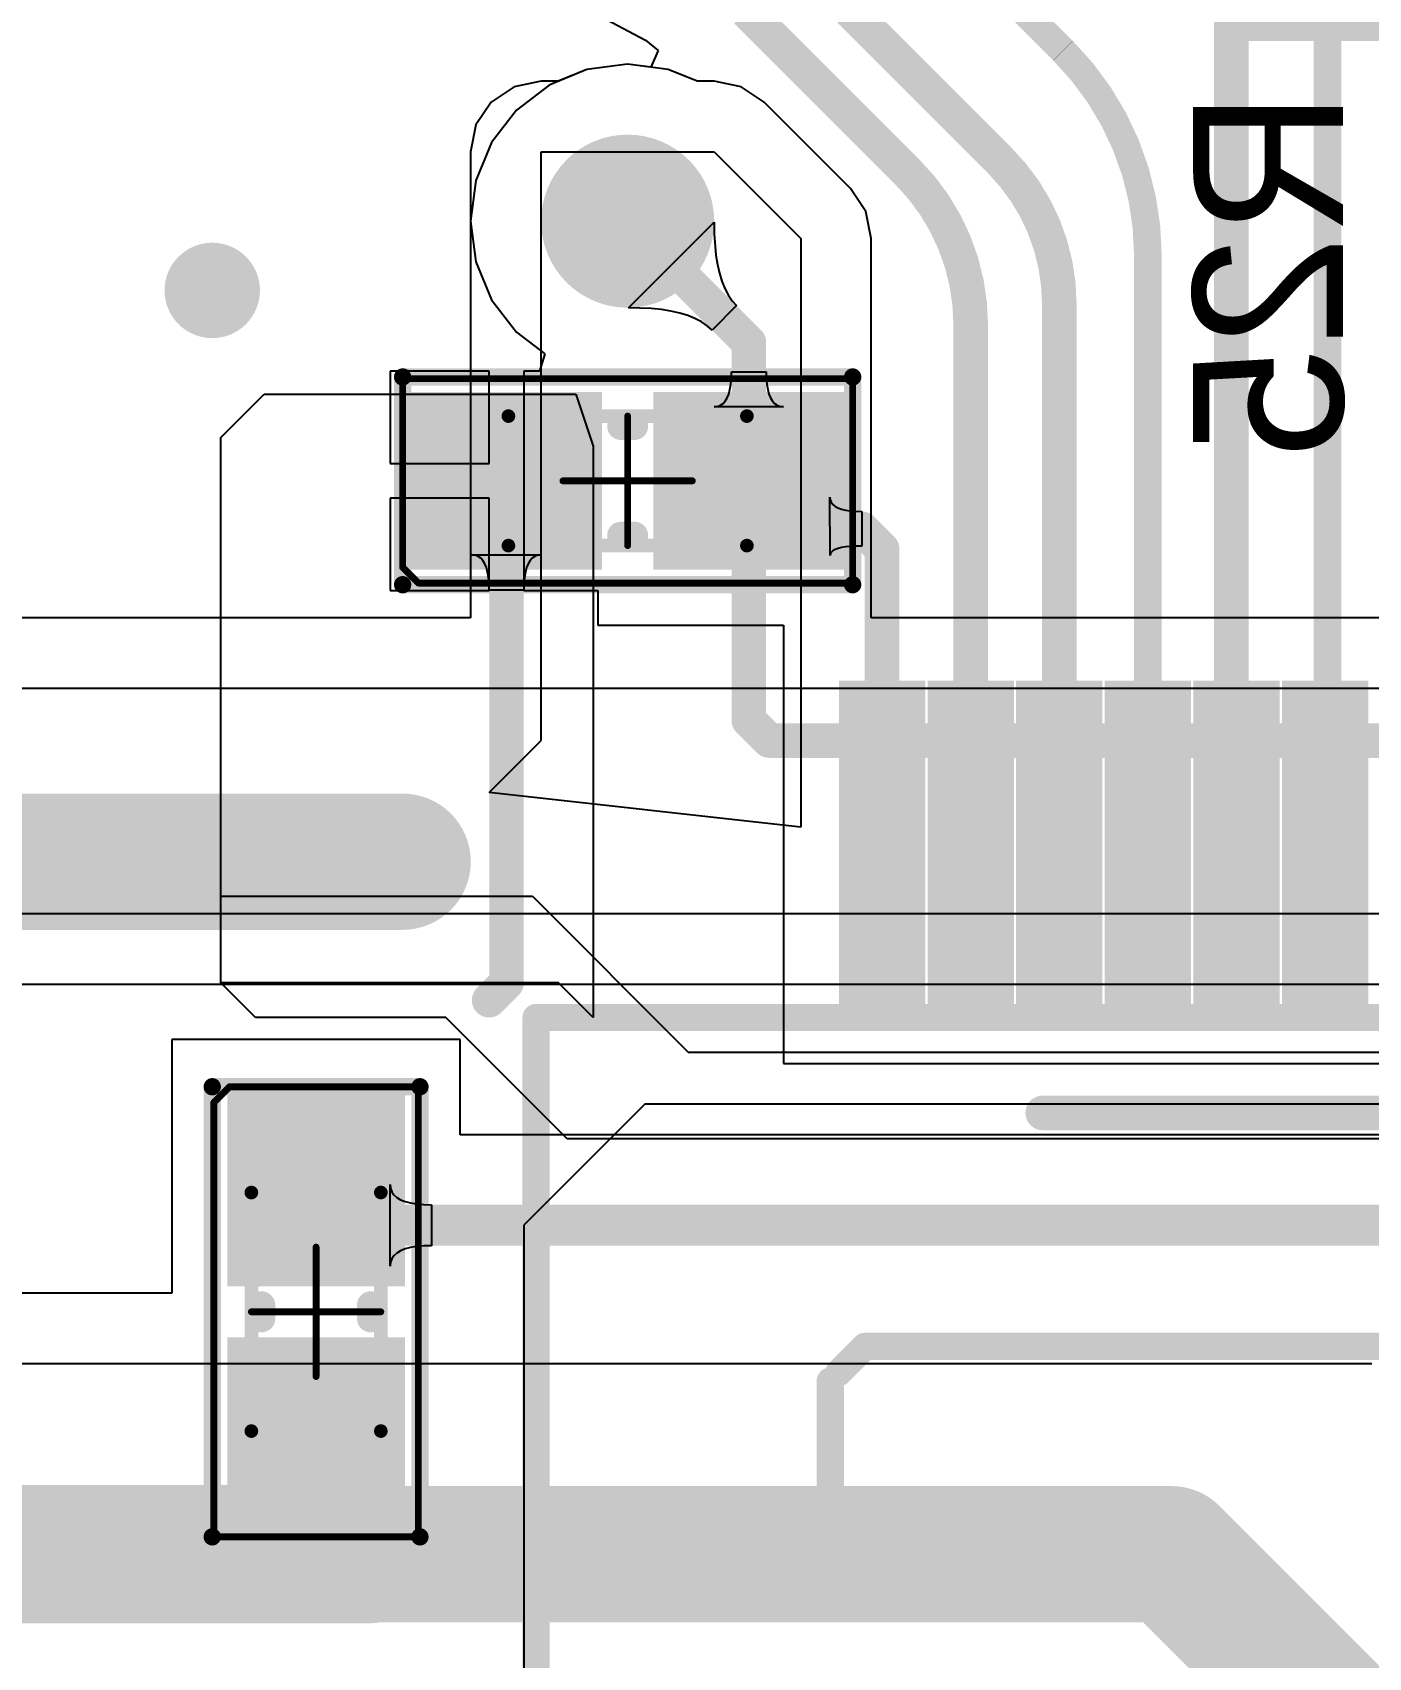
# Model space of a CAD drawing. Header units: millimetres. Extents: x -0.28 to 4.38, y -0.01 to 4.88.
# Drawn here: x 1.4381 to 1.824, y 1.3002 to 1.7695 of the extents above; entities that cross this region are included whole.
import ezdxf

# ---------------------------------------------------------------- set-up
doc = ezdxf.new("R2010")
doc.units = ezdxf.units.MM
doc.header["$MEASUREMENT"] = 0
for name, color, linetype in [('BottomLayer', 5, 'Continuous'), ('BottomOverlay', 54, 'Continuous'), ('BottomPaste', 16, 'Continuous'), ('BottomSolder', 6, 'Continuous'), ('Mechanical13', 56, 'Continuous'), ('Mechanical15', 56, 'Continuous'), ('MultiLayer', 9, 'Continuous'), ('TopLayer', 1, 'Continuous'), ('TopOverlay', 2, 'Continuous'), ('TopPaste', 8, 'Continuous'), ('TopSolder', 216, 'Continuous'), ('ViaHoleLayer', 16, 'Continuous')]:
    doc.layers.add(name, color=color, linetype=linetype)

# ---------------------------------------------------------------- blocks, each defined once
blk = doc.blocks.new('DRV8432_B_38')
at = {"layer": 'BottomLayer'}
for points in [[(-0.04331, -0.29862), (-0.04331, -0.31555), (0.04331, -0.29862), (0.04331, -0.31555)], [(-0.04331, -0.32421), (-0.04331, -0.34114), (0.04331, -0.32421), (0.04331, -0.34114)], [(-0.04331, -0.3498), (-0.04331, -0.36673), (0.04331, -0.3498), (0.04331, -0.36673)], [(-0.04331, -0.37539), (-0.04331, -0.39232), (0.04331, -0.37539), (0.04331, -0.39232)], [(-0.04331, -0.40098), (-0.04331, -0.41791), (0.04331, -0.40098), (0.04331, -0.41791)], [(-0.04331, -0.42657), (-0.04331, -0.4435), (0.04331, -0.42657), (0.04331, -0.4435)]]:
    blk.add_solid(points, dxfattribs=at)
at = {"layer": 'BottomOverlay', "const_width": 0.00787}
for points in [[(0.05, -0.53499), (0.05, 0.1)], [(0.145, -0.44), (0.145, -0.045)], [(0.145, -0.44), (0.145, -0.435)], [(0.1525, -0.4475), (0.145, -0.44)], [(0.165, -0.45), (0.155, -0.45)], [(0.195, -0.45), (0.165, -0.45)], [(0.205, -0.46), (0.195, -0.45)], [(0.205, -0.53), (0.205, -0.46)], [(0.465, -0.535), (0.05, -0.53499)]]:
    blk.add_lwpolyline(points, dxfattribs=at)
at = {"layer": 'BottomOverlay', "const_width": 0.00394}
for points in [[(0.14303, -0.435, 1), (0.14697, -0.435, 1)], [(0.14303, -0.44, 1), (0.14697, -0.44, 1)], [(0.14303, -0.44, 1), (0.14697, -0.44, 1)], [(0.14303, -0.44, 1), (0.14697, -0.44, 1)], [(0.15053, -0.4475, 1), (0.15447, -0.4475, 1)], [(0.15303, -0.45, 1), (0.15697, -0.45, 1)], [(0.16303, -0.45, 1), (0.16697, -0.45, 1)], [(0.16303, -0.45, 1), (0.16697, -0.45, 1)], [(0.19303, -0.45, 1), (0.19697, -0.45, 1)], [(0.19303, -0.45, 1), (0.19697, -0.45, 1)], [(0.20303, -0.46, 1), (0.20697, -0.46, 1)], [(0.20303, -0.46, 1), (0.20697, -0.46, 1)], [(0.20303, -0.53, 1), (0.20697, -0.53, 1)], [(0.04803, -0.53499, 1), (0.05197, -0.53499, 1)], [(0.04803, -0.53499, 1), (0.05197, -0.53499, 1)]]:
    blk.add_lwpolyline(points, format="xyb", close=True, dxfattribs=at)
at = {"layer": 'BottomPaste'}
for points in [[(-0.04331, -0.29862), (-0.04331, -0.31555), (0.04331, -0.29862), (0.04331, -0.31555)], [(-0.04331, -0.32421), (-0.04331, -0.34114), (0.04331, -0.32421), (0.04331, -0.34114)], [(-0.04331, -0.3498), (-0.04331, -0.36673), (0.04331, -0.3498), (0.04331, -0.36673)], [(-0.04331, -0.37539), (-0.04331, -0.39232), (0.04331, -0.37539), (0.04331, -0.39232)], [(-0.04331, -0.40098), (-0.04331, -0.41791), (0.04331, -0.40098), (0.04331, -0.41791)], [(-0.04331, -0.42657), (-0.04331, -0.4435), (0.04331, -0.42657), (0.04331, -0.4435)]]:
    blk.add_solid(points, dxfattribs=at)
at = {"layer": 'BottomSolder'}
for points in [[(-0.04731, -0.29462), (-0.04731, -0.31955), (0.04731, -0.29462), (0.04731, -0.31955)], [(-0.04731, -0.32021), (-0.04731, -0.34514), (0.04731, -0.32021), (0.04731, -0.34514)], [(-0.04731, -0.3458), (-0.04731, -0.37073), (0.04731, -0.3458), (0.04731, -0.37073)], [(-0.04731, -0.37139), (-0.04731, -0.39632), (0.04731, -0.37139), (0.04731, -0.39632)], [(-0.04731, -0.39698), (-0.04731, -0.42191), (0.04731, -0.39698), (0.04731, -0.42191)], [(-0.04731, -0.42257), (-0.04731, -0.4475), (0.04731, -0.42257), (0.04731, -0.4475)]]:
    blk.add_solid(points, dxfattribs=at)
blk = doc.blocks.new('SW1_SMD_41')
at = {"layer": 'TopLayer'}
for points in [[(-0.16142, -0.01575), (-0.11417, -0.01575), (-0.16142, 0.01575), (-0.11417, 0.01575)], [(0.16142, 0.01575), (0.11417, 0.01575), (0.16142, -0.01575), (0.11417, -0.01575)]]:
    blk.add_solid(points, dxfattribs=at)
at = {"layer": 'TopOverlay', "const_width": 0.01}
for points in [[(0.111, 0.073), (-0.111, 0.073)], [(-0.111, 0.073), (-0.111, 0.028)], [(0.111, 0.073), (0.111, 0.028)], [(-0.05, 0.025), (-0.05, -0.025)], [(0.05, 0.025), (-0.05, 0.025)], [(0.05, 0.025), (0.05, -0.025)], [(-0.111, -0.028), (-0.111, -0.073)], [(0.05, -0.025), (-0.05, -0.025)], [(0.111, -0.028), (0.111, -0.073)], [(0.111, -0.073), (-0.111, -0.073)]]:
    blk.add_lwpolyline(points, dxfattribs=at)
at = {"layer": 'TopOverlay', "const_width": 0.005}
for points in [[(-0.1135, 0.073, 1), (-0.1085, 0.073, 1)], [(-0.1135, 0.073, 1), (-0.1085, 0.073, 1)], [(0.1085, 0.073, 1), (0.1135, 0.073, 1)], [(0.1085, 0.073, 1), (0.1135, 0.073, 1)], [(-0.1135, 0.028, 1), (-0.1085, 0.028, 1)], [(0.1085, 0.028, 1), (0.1135, 0.028, 1)], [(-0.0525, 0.025, 1), (-0.0475, 0.025, 1)], [(-0.0525, 0.025, 1), (-0.0475, 0.025, 1)], [(0.0475, 0.025, 1), (0.0525, 0.025, 1)], [(0.0475, 0.025, 1), (0.0525, 0.025, 1)], [(-0.1135, -0.028, 1), (-0.1085, -0.028, 1)], [(-0.0525, -0.025, 1), (-0.0475, -0.025, 1)], [(-0.0525, -0.025, 1), (-0.0475, -0.025, 1)], [(0.0475, -0.025, 1), (0.0525, -0.025, 1)], [(0.0475, -0.025, 1), (0.0525, -0.025, 1)], [(0.1085, -0.028, 1), (0.1135, -0.028, 1)], [(-0.1135, -0.073, 1), (-0.1085, -0.073, 1)], [(-0.1135, -0.073, 1), (-0.1085, -0.073, 1)], [(0.1085, -0.073, 1), (0.1135, -0.073, 1)], [(0.1085, -0.073, 1), (0.1135, -0.073, 1)]]:
    blk.add_lwpolyline(points, format="xyb", close=True, dxfattribs=at)
at = {"layer": 'TopOverlay'}
blk.add_solid([(-0.05, -0.025), (0.05, -0.025), (-0.05, 0.025), (0.05, 0.025)], dxfattribs=at)
at = {"layer": 'TopPaste'}
for points in [[(-0.16142, -0.01575), (-0.11417, -0.01575), (-0.16142, 0.01575), (-0.11417, 0.01575)], [(0.16142, 0.01575), (0.11417, 0.01575), (0.16142, -0.01575), (0.11417, -0.01575)]]:
    blk.add_solid(points, dxfattribs=at)
at = {"layer": 'TopSolder'}
for points in [[(-0.16542, -0.01975), (-0.11017, -0.01975), (-0.16542, 0.01975), (-0.11017, 0.01975)], [(0.16542, 0.01975), (0.11017, 0.01975), (0.16542, -0.01975), (0.11017, -0.01975)]]:
    blk.add_solid(points, dxfattribs=at)
blk = doc.blocks.new('CN_SMD_0603_____B_58')
at = {"layer": 'BottomLayer'}
for points in [[(-0.05862, 0.02165), (-0.05862, -0.02165), (-0.01138, 0.02165), (-0.01138, -0.02165)], [(0.01138, 0.02165), (0.01138, -0.02165), (0.05862, 0.02165), (0.05862, -0.02165)]]:
    blk.add_solid(points, dxfattribs=at)
at = {"layer": 'BottomOverlay'}
for points, const_width in [([(-0.065, -0.03), (-0.065, 0.03)], 0.005), ([(-0.065, 0.03), (0.065, 0.03)], 0.005), ([(0.065, -0.03), (0.065, 0.03)], 0.005), ([(-0.00197, 0.01575), (0.00197, 0.01575)], 0.00787), ([(-0.00197, -0.01575), (0.00197, -0.01575)], 0.00787), ([(-0.065, -0.03), (0.065, -0.03)], 0.005)]:
    blk.add_lwpolyline(points, dxfattribs=dict(at, const_width=const_width))
for points, const_width in [([(-0.06625, 0.03, 1), (-0.06375, 0.03, 1)], 0.0025), ([(-0.06625, 0.03, 1), (-0.06375, 0.03, 1)], 0.0025), ([(0.06375, 0.03, 1), (0.06625, 0.03, 1)], 0.0025), ([(0.06375, 0.03, 1), (0.06625, 0.03, 1)], 0.0025), ([(-0.00394, 0.01575, 1), (0, 0.01575, 1)], 0.00394), ([(0, 0.01575, 1), (0.00394, 0.01575, 1)], 0.00394), ([(-0.00394, -0.01575, 1), (0, -0.01575, 1)], 0.00394), ([(0, -0.01575, 1), (0.00394, -0.01575, 1)], 0.00394), ([(-0.06625, -0.03, 1), (-0.06375, -0.03, 1)], 0.0025), ([(-0.06625, -0.03, 1), (-0.06375, -0.03, 1)], 0.0025), ([(0.06375, -0.03, 1), (0.06625, -0.03, 1)], 0.0025), ([(0.06375, -0.03, 1), (0.06625, -0.03, 1)], 0.0025)]:
    blk.add_lwpolyline(points, format="xyb", close=True, dxfattribs=dict(at, const_width=const_width))
at = {"layer": 'BottomPaste'}
for points in [[(-0.05862, 0.02165), (-0.05862, -0.02165), (-0.01138, 0.02165), (-0.01138, -0.02165)], [(0.01138, 0.02165), (0.01138, -0.02165), (0.05862, 0.02165), (0.05862, -0.02165)]]:
    blk.add_solid(points, dxfattribs=at)
at = {"layer": 'BottomSolder'}
for points in [[(-0.06262, 0.02565), (-0.06262, -0.02565), (-0.00738, 0.02565), (-0.00738, -0.02565)], [(0.00738, 0.02565), (0.00738, -0.02565), (0.06262, 0.02565), (0.06262, -0.02565)]]:
    blk.add_solid(points, dxfattribs=at)
at = {"layer": 'Mechanical13', "const_width": 0.00394}
for points in [[(-0.03445, 0.0187), (-0.03445, -0.0187)], [(-0.03445, 0.0187), (0.03445, 0.0187)], [(0.03445, -0.0187), (0.03445, 0.0187)], [(-0.03445, -0.0187), (0.03445, -0.0187)]]:
    blk.add_lwpolyline(points, dxfattribs=at)
at = {"layer": 'Mechanical13', "const_width": 0.00197}
for points in [[(-0.03543, 0.0187, 1), (-0.03346, 0.0187, 1)], [(-0.03543, 0.0187, 1), (-0.03346, 0.0187, 1)], [(0.03346, 0.0187, 1), (0.03543, 0.0187, 1)], [(0.03346, 0.0187, 1), (0.03543, 0.0187, 1)], [(-0.03543, -0.0187, 1), (-0.03346, -0.0187, 1)], [(-0.03543, -0.0187, 1), (-0.03346, -0.0187, 1)], [(0.03346, -0.0187, 1), (0.03543, -0.0187, 1)], [(0.03346, -0.0187, 1), (0.03543, -0.0187, 1)]]:
    blk.add_lwpolyline(points, format="xyb", close=True, dxfattribs=at)
at = {"layer": 'Mechanical15', "const_width": 0.00197}
for points in [[(-0.065, 0.02953), (0.065, 0.02953)], [(-0.065, -0.025), (-0.065, 0.02953)], [(0.065, -0.02953), (0.065, 0.02953)], [(0, -0.0187), (0, 0.0187)], [(-0.0187, 0), (0.0187, 0)], [(-0.065, -0.025), (-0.06047, -0.02953)], [(-0.06047, -0.02953), (0.065, -0.02953)]]:
    blk.add_lwpolyline(points, dxfattribs=at)
at = {"layer": 'Mechanical15', "const_width": 0.000984}
for points in [[(-0.06549, 0.02953, 1), (-0.06451, 0.02953, 1)], [(-0.06549, 0.02953, 1), (-0.06451, 0.02953, 1)], [(0.06451, 0.02953, 1), (0.06549, 0.02953, 1)], [(0.06451, 0.02953, 1), (0.06549, 0.02953, 1)], [(-0.00049, 0.0187, 1), (0.00049, 0.0187, 1)], [(-0.01919, 0, 1), (-0.01821, 0, 1)], [(0.01821, 0, 1), (0.01919, 0, 1)], [(-0.00049, -0.0187, 1), (0.00049, -0.0187, 1)], [(-0.06549, -0.025, 1), (-0.06451, -0.025, 1)], [(-0.06549, -0.025, 1), (-0.06451, -0.025, 1)], [(-0.06096, -0.02953, 1), (-0.05998, -0.02953, 1)], [(-0.06096, -0.02953, 1), (-0.05998, -0.02953, 1)], [(0.06451, -0.02953, 1), (0.06549, -0.02953, 1)], [(0.06451, -0.02953, 1), (0.06549, -0.02953, 1)]]:
    blk.add_lwpolyline(points, format="xyb", close=True, dxfattribs=at)
blk = doc.blocks.new('CN_SMD_0603_____B_66')
at = {"layer": 'BottomLayer'}
for points in [[(-0.05862, 0.02165), (-0.05862, -0.02165), (-0.01138, 0.02165), (-0.01138, -0.02165)], [(0.01138, 0.02165), (0.01138, -0.02165), (0.05862, 0.02165), (0.05862, -0.02165)]]:
    blk.add_solid(points, dxfattribs=at)
at = {"layer": 'BottomOverlay'}
for points, const_width in [([(0.065, 0.03), (-0.065, 0.03)], 0.005), ([(-0.065, -0.03), (-0.065, 0.03)], 0.005), ([(0.065, -0.03), (0.065, 0.03)], 0.005), ([(0.00197, 0.01575), (-0.00197, 0.01575)], 0.00787), ([(0.00197, -0.01575), (-0.00197, -0.01575)], 0.00787), ([(0.065, -0.03), (-0.065, -0.03)], 0.005)]:
    blk.add_lwpolyline(points, dxfattribs=dict(at, const_width=const_width))
for points, const_width in [([(-0.06625, 0.03, 1), (-0.06375, 0.03, 1)], 0.0025), ([(-0.06625, 0.03, 1), (-0.06375, 0.03, 1)], 0.0025), ([(0.06375, 0.03, 1), (0.06625, 0.03, 1)], 0.0025), ([(0.06375, 0.03, 1), (0.06625, 0.03, 1)], 0.0025), ([(-0.00394, 0.01575, 1), (0, 0.01575, 1)], 0.00394), ([(0, 0.01575, 1), (0.00394, 0.01575, 1)], 0.00394), ([(-0.00394, -0.01575, 1), (0, -0.01575, 1)], 0.00394), ([(0, -0.01575, 1), (0.00394, -0.01575, 1)], 0.00394), ([(-0.06625, -0.03, 1), (-0.06375, -0.03, 1)], 0.0025), ([(-0.06625, -0.03, 1), (-0.06375, -0.03, 1)], 0.0025), ([(0.06375, -0.03, 1), (0.06625, -0.03, 1)], 0.0025), ([(0.06375, -0.03, 1), (0.06625, -0.03, 1)], 0.0025)]:
    blk.add_lwpolyline(points, format="xyb", close=True, dxfattribs=dict(at, const_width=const_width))
at = {"layer": 'BottomPaste'}
for points in [[(-0.05862, 0.02165), (-0.05862, -0.02165), (-0.01138, 0.02165), (-0.01138, -0.02165)], [(0.01138, 0.02165), (0.01138, -0.02165), (0.05862, 0.02165), (0.05862, -0.02165)]]:
    blk.add_solid(points, dxfattribs=at)
at = {"layer": 'BottomSolder'}
for points in [[(-0.06262, 0.02565), (-0.06262, -0.02565), (-0.00738, 0.02565), (-0.00738, -0.02565)], [(0.00738, 0.02565), (0.00738, -0.02565), (0.06262, 0.02565), (0.06262, -0.02565)]]:
    blk.add_solid(points, dxfattribs=at)
at = {"layer": 'Mechanical13', "const_width": 0.00394}
for points in [[(0.03445, 0.0187), (-0.03445, 0.0187)], [(-0.03445, -0.0187), (-0.03445, 0.0187)], [(0.03445, -0.0187), (0.03445, 0.0187)], [(-0.03445, -0.0187), (0.03445, -0.0187)]]:
    blk.add_lwpolyline(points, dxfattribs=at)
at = {"layer": 'Mechanical13', "const_width": 0.00197}
for points in [[(-0.03543, 0.0187, 1), (-0.03346, 0.0187, 1)], [(-0.03543, 0.0187, 1), (-0.03346, 0.0187, 1)], [(0.03346, 0.0187, 1), (0.03543, 0.0187, 1)], [(0.03346, 0.0187, 1), (0.03543, 0.0187, 1)], [(-0.03543, -0.0187, 1), (-0.03346, -0.0187, 1)], [(-0.03543, -0.0187, 1), (-0.03346, -0.0187, 1)], [(0.03346, -0.0187, 1), (0.03543, -0.0187, 1)], [(0.03346, -0.0187, 1), (0.03543, -0.0187, 1)]]:
    blk.add_lwpolyline(points, format="xyb", close=True, dxfattribs=at)
at = {"layer": 'Mechanical15', "const_width": 0.00197}
for points in [[(-0.065, -0.025), (-0.065, 0.02953)], [(0.065, 0.02953), (-0.065, 0.02953)], [(0.065, -0.02953), (0.065, 0.02953)], [(0, -0.0187), (0, 0.0187)], [(0.0187, 0), (-0.0187, 0)], [(-0.06047, -0.02953), (-0.065, -0.025)], [(0.065, -0.02953), (-0.06047, -0.02953)]]:
    blk.add_lwpolyline(points, dxfattribs=at)
at = {"layer": 'Mechanical15', "const_width": 0.000984}
for points in [[(-0.06549, 0.02953, 1), (-0.06451, 0.02953, 1)], [(-0.06549, 0.02953, 1), (-0.06451, 0.02953, 1)], [(0.06451, 0.02953, 1), (0.06549, 0.02953, 1)], [(0.06451, 0.02953, 1), (0.06549, 0.02953, 1)], [(-0.00049, 0.0187, 1), (0.00049, 0.0187, 1)], [(-0.01919, 0, 1), (-0.01821, 0, 1)], [(0.01821, 0, 1), (0.01919, 0, 1)], [(-0.00049, -0.0187, 1), (0.00049, -0.0187, 1)], [(-0.06549, -0.025, 1), (-0.06451, -0.025, 1)], [(-0.06549, -0.025, 1), (-0.06451, -0.025, 1)], [(-0.06096, -0.02953, 1), (-0.05998, -0.02953, 1)], [(-0.06096, -0.02953, 1), (-0.05998, -0.02953, 1)], [(0.06451, -0.02953, 1), (0.06549, -0.02953, 1)], [(0.06451, -0.02953, 1), (0.06549, -0.02953, 1)]]:
    blk.add_lwpolyline(points, format="xyb", close=True, dxfattribs=at)

msp = doc.modelspace()

# ---------------------------------------------------------------- linework, layer by layer
at = {"layer": 'BottomLayer'}
for p, q in [((1.60223, 1.77416), (1.61517, 1.76724)), ((1.61517, 1.76724), (1.61879, 1.76427)), ((1.61, 1.76039), (1.59825, 1.75884)), ((1.61672, 1.7595), (1.61, 1.76039)), ((1.61879, 1.76427), (1.61672, 1.7595)), ((1.59825, 1.75884), (1.58731, 1.75431)), ((1.58731, 1.75431), (1.57791, 1.74709)), ((1.57791, 1.74709), (1.57069, 1.73769)), ((1.57069, 1.73769), (1.56616, 1.72675)), ((1.56616, 1.72675), (1.56461, 1.715)), ((1.56461, 1.715), (1.56616, 1.70325)), ((1.61025, 1.69), (1.635, 1.71475)), ((1.635, 1.71475), (1.63503, 1.71136)), ((1.63503, 1.71136), (1.63551, 1.70523)), ((1.63551, 1.70523), (1.63595, 1.70249)), ((1.56616, 1.70325), (1.57069, 1.69231)), ((1.63595, 1.70249), (1.63653, 1.69996)), ((1.63653, 1.69996), (1.63724, 1.69766)), ((1.63724, 1.69766), (1.63809, 1.69557)), ((1.63809, 1.69557), (1.63908, 1.6937)), ((1.57069, 1.69231), (1.57791, 1.68291)), ((1.61682, 1.6898), (1.61025, 1.69)), ((1.61977, 1.68949), (1.61682, 1.6898)), ((1.64146, 1.69061), (1.63439, 1.68354)), ((1.63908, 1.6937), (1.6402, 1.69204)), ((1.6402, 1.69204), (1.64146, 1.69061)), ((1.62251, 1.68905), (1.61977, 1.68949)), ((1.62504, 1.68847), (1.62251, 1.68905)), ((1.62734, 1.68776), (1.62504, 1.68847)), ((1.62943, 1.68691), (1.62734, 1.68776)), ((1.6313, 1.68592), (1.62943, 1.68691)), ((1.63296, 1.6848), (1.6313, 1.68592)), ((1.57791, 1.68291), (1.58605, 1.67665)), ((1.63439, 1.68354), (1.63296, 1.6848)), ((1.58605, 1.67665), (1.58453, 1.67165)), ((1.57, 1.67165), (1.54138, 1.67165)), ((1.54138, 1.67165), (1.54138, 1.645)), ((1.57, 1.645), (1.57, 1.67165)), ((1.58453, 1.67165), (1.58, 1.67165)), ((1.58, 1.67165), (1.58, 1.64)), ((1.63995, 1.66961), (1.64, 1.67153)), ((1.64, 1.67153), (1.65, 1.67153)), ((1.65, 1.67153), (1.65005, 1.66961)), ((1.6392, 1.66506), (1.63955, 1.66637)), ((1.63955, 1.66637), (1.6398, 1.66789)), ((1.6398, 1.66789), (1.63995, 1.66961)), ((1.65005, 1.66961), (1.6502, 1.66789)), ((1.6502, 1.66789), (1.65045, 1.66637)), ((1.65045, 1.66637), (1.6508, 1.66506)), ((1.4925, 1.6525), (1.505, 1.665)), ((1.505, 1.665), (1.595, 1.665)), ((1.595, 1.665), (1.6, 1.65)), ((1.635, 1.66141), (1.63595, 1.66151)), ((1.63595, 1.66151), (1.6368, 1.66182)), ((1.6368, 1.66182), (1.63755, 1.66232)), ((1.63755, 1.66232), (1.6382, 1.66303)), ((1.6382, 1.66303), (1.63875, 1.66394)), ((1.63875, 1.66394), (1.6392, 1.66506)), ((1.6508, 1.66506), (1.65125, 1.66394)), ((1.65125, 1.66394), (1.6518, 1.66303)), ((1.6518, 1.66303), (1.65245, 1.66232)), ((1.65245, 1.66232), (1.6532, 1.66182)), ((1.6532, 1.66182), (1.65405, 1.66151)), ((1.65405, 1.66151), (1.655, 1.66141)), ((1.655, 1.66141), (1.635, 1.66141)), ((1.4925, 1.495), (1.4925, 1.6525)), ((1.6, 1.65), (1.6, 1.485)), ((1.54138, 1.645), (1.57, 1.645)), ((1.58, 1.64), (1.58, 1.60835)), ((1.57, 1.635), (1.54138, 1.635)), ((1.54138, 1.635), (1.54138, 1.60835)), ((1.57, 1.60835), (1.57, 1.635)), ((1.6685, 1.61847), (1.66838, 1.6353)), ((1.66838, 1.6353), (1.66848, 1.63452)), ((1.66848, 1.63452), (1.66876, 1.63381)), ((1.66876, 1.63381), (1.66923, 1.63319)), ((1.66923, 1.63319), (1.66988, 1.63265)), ((1.66988, 1.63265), (1.67071, 1.63219)), ((1.67071, 1.63219), (1.67173, 1.63182)), ((1.67173, 1.63182), (1.67293, 1.63153)), ((1.67293, 1.63153), (1.67432, 1.63132)), ((1.67432, 1.63132), (1.67589, 1.6312)), ((1.67589, 1.6312), (1.67765, 1.63116)), ((1.67765, 1.63116), (1.67765, 1.62116)), ((1.66887, 1.61944), (1.66859, 1.61898)), ((1.66932, 1.61984), (1.66887, 1.61944)), ((1.66997, 1.62019), (1.66932, 1.61984)), ((1.67079, 1.62048), (1.66997, 1.62019)), ((1.67179, 1.62073), (1.67079, 1.62048)), ((1.67298, 1.62092), (1.67179, 1.62073)), ((1.67591, 1.62113), (1.67298, 1.62092)), ((1.67765, 1.62116), (1.67591, 1.62113)), ((1.56595, 1.61849), (1.565, 1.61859)), ((1.565, 1.61859), (1.585, 1.61859)), ((1.5668, 1.61818), (1.56595, 1.61849)), ((1.56755, 1.61768), (1.5668, 1.61818)), ((1.5682, 1.61697), (1.56755, 1.61768)), ((1.56875, 1.61606), (1.5682, 1.61697)), ((1.5692, 1.61494), (1.56875, 1.61606)), ((1.56955, 1.61363), (1.5692, 1.61494)), ((1.5808, 1.61494), (1.58045, 1.61363)), ((1.58125, 1.61606), (1.5808, 1.61494)), ((1.5818, 1.61697), (1.58125, 1.61606)), ((1.58245, 1.61768), (1.5818, 1.61697)), ((1.5832, 1.61818), (1.58245, 1.61768)), ((1.58405, 1.61849), (1.5832, 1.61818)), ((1.585, 1.61859), (1.58405, 1.61849)), ((1.66859, 1.61898), (1.6685, 1.61847)), ((1.5698, 1.61211), (1.56955, 1.61363)), ((1.56995, 1.61039), (1.5698, 1.61211)), ((1.57, 1.60847), (1.56995, 1.61039)), ((1.58005, 1.61039), (1.58, 1.60847)), ((1.5802, 1.61211), (1.58005, 1.61039)), ((1.58045, 1.61363), (1.5802, 1.61211)), ((1.54138, 1.60835), (1.57, 1.60835)), ((1.58, 1.60847), (1.57, 1.60847)), ((1.58, 1.60835), (1.60138, 1.60835)), ((1.60138, 1.60835), (1.60138, 1.59835)), ((1.60138, 1.59835), (1.65006, 1.59835)), ((1.65006, 1.59835), (1.65504, 1.59831)), ((1.65504, 1.59831), (1.65504, 1.47169)), ((1.4925, 1.495), (1.4925, 1.52)), ((1.4925, 1.52), (1.5825, 1.52)), ((1.5825, 1.52), (1.6275, 1.475)), ((1.59, 1.495), (1.4925, 1.495)), ((1.5025, 1.485), (1.4925, 1.495)), ((1.6, 1.485), (1.59, 1.495)), ((1.5575, 1.485), (1.5025, 1.485)), ((1.5925, 1.45), (1.5575, 1.485)), ((1.56165, 1.47862), (1.47835, 1.47862)), ((1.47835, 1.47862), (1.47835, 1.40539)), ((1.56165, 1.45113), (1.56165, 1.47862)), ((1.6275, 1.475), (2.1925, 1.475)), ((1.65504, 1.47169), (1.83968, 1.47169)), ((1.83, 1.45113), (1.56165, 1.45113)), ((2.2175, 1.45), (1.5925, 1.45)), ((1.54141, 1.41319), (1.54141, 1.43681)), ((1.54141, 1.43681), (1.54153, 1.43569)), ((1.54153, 1.43569), (1.54189, 1.43468)), ((1.54189, 1.43468), (1.54249, 1.4338)), ((1.54249, 1.4338), (1.54332, 1.43303)), ((1.54332, 1.43303), (1.5444, 1.43238)), ((1.5444, 1.43238), (1.54571, 1.43185)), ((1.54571, 1.43185), (1.54726, 1.43144)), ((1.54726, 1.43144), (1.54905, 1.43114)), ((1.54905, 1.43114), (1.55108, 1.43096)), ((1.55108, 1.43096), (1.55334, 1.43091)), ((1.55334, 1.43091), (1.55334, 1.41909)), ((1.5444, 1.41762), (1.54332, 1.41697)), ((1.54571, 1.41815), (1.5444, 1.41762)), ((1.54726, 1.41856), (1.54571, 1.41815)), ((1.54905, 1.41886), (1.54726, 1.41856)), ((1.55108, 1.41904), (1.54905, 1.41886)), ((1.55334, 1.41909), (1.55108, 1.41904)), ((1.54153, 1.41431), (1.54141, 1.41319)), ((1.54189, 1.41532), (1.54153, 1.41431)), ((1.54249, 1.4162), (1.54189, 1.41532)), ((1.54332, 1.41697), (1.54249, 1.4162)), ((1.47835, 1.40539), (1.28, 1.40539)), ((1.825, 1.385), (1.28, 1.385))]:
    msp.add_line(p, q, dxfattribs=at)
for points, const_width in [([(1.59, 1.91), (1.73572, 1.76428)], 0.008), ([(1.81218, 1.53572), (1.81218, 1.85711)], 0.008), ([(1.7844, 1.53647), (1.7844, 1.8456)], 0.01), ([(1.6475, 1.8025), (1.7175, 1.7325)], 0.01), ([(1.64429, 1.77571), (1.69078, 1.72922)], 0.01), ([(1.61, 1.715), (1.645, 1.68)], 0.01), ([(1.76028, 1.535), (1.76028, 1.705)], 0.008), ([(1.73469, 1.535), (1.73469, 1.69101)], 0.01), ([(1.7091, 1.535), (1.7091, 1.685)], 0.01), ([(1.645, 1.64), (1.645, 1.68)], 0.01), ([(1.575, 1.495), (1.575, 1.64)], 0.01), ([(1.645, 1.64), (1.65884, 1.62616)], 0.01), ([(1.65884, 1.62616), (1.67765, 1.62616)], 0.01), ([(1.67765, 1.62616), (1.6835, 1.6203)], 0.01), ([(1.6835, 1.535), (1.6835, 1.6203)], 0.01), ([(1.3325, 1.53), (1.545, 1.53)], 0.03937), ([(1.7844, 1.53647), (1.78587, 1.535)], 0.01), ([(1.785, 1.53587), (1.78587, 1.535)], 0.01), ([(1.81146, 1.535), (1.81218, 1.53572)], 0.008), ([(1.57, 1.49), (1.575, 1.495)], 0.01), ([(1.72991, 1.45745), (1.86255, 1.45745)], 0.01), ([(1.51721, 1.425), (1.83, 1.425)], 0.01181), ([(1.36, 1.33), (1.76705, 1.33)], 0.03937), ([(1.76705, 1.33), (1.83705, 1.26)], 0.03937)]:
    msp.add_lwpolyline(points, dxfattribs=dict(at, const_width=const_width))
for points, const_width in [([(1.73372, 1.76428, 1), (1.73772, 1.76428, 1)], 0.004), ([(1.73372, 1.76428, 1), (1.73772, 1.76428, 1)], 0.004), ([(1.73376, 1.76424, 1), (1.73776, 1.76424, 1)], 0.004), ([(1.73376, 1.76424, 1), (1.73776, 1.76424, 1)], 0.004), ([(1.5975, 1.715, 1), (1.6225, 1.715, 1)], 0.025), ([(1.715, 1.7325, 1), (1.72, 1.7325, 1)], 0.005), ([(1.715, 1.7325, 1), (1.72, 1.7325, 1)], 0.005), ([(1.68828, 1.72922, 1), (1.69328, 1.72922, 1)], 0.005), ([(1.68828, 1.72922, 1), (1.69328, 1.72922, 1)], 0.005), ([(1.6075, 1.715, 1), (1.6125, 1.715, 1)], 0.005), ([(1.48311, 1.695, 1), (1.49689, 1.695, 1)], 0.01378), ([(1.75828, 1.705, 1), (1.76228, 1.705, 1)], 0.004), ([(1.75828, 1.705, 1), (1.76228, 1.705, 1)], 0.004), ([(1.73219, 1.69101, 1), (1.73719, 1.69101, 1)], 0.005), ([(1.73219, 1.69101, 1), (1.73719, 1.69101, 1)], 0.005), ([(1.7066, 1.685, 1), (1.71159, 1.685, 1)], 0.005), ([(1.7066, 1.685, 1), (1.71159, 1.685, 1)], 0.005), ([(1.6425, 1.68, 1), (1.6475, 1.68, 1)], 0.005), ([(1.6425, 1.68, 1), (1.6475, 1.68, 1)], 0.005), ([(1.5725, 1.64, 1), (1.5775, 1.64, 1)], 0.005), ([(1.6425, 1.64, 1), (1.6475, 1.64, 1)], 0.005), ([(1.6425, 1.64, 1), (1.6475, 1.64, 1)], 0.005), ([(1.65634, 1.62616, 1), (1.66134, 1.62616, 1)], 0.005), ([(1.65634, 1.62616, 1), (1.66134, 1.62616, 1)], 0.005), ([(1.67515, 1.62616, 1), (1.68015, 1.62616, 1)], 0.005), ([(1.67515, 1.62616, 1), (1.68015, 1.62616, 1)], 0.005), ([(1.681, 1.6203, 1), (1.686, 1.6203, 1)], 0.005), ([(1.681, 1.6203, 1), (1.686, 1.6203, 1)], 0.005), ([(1.53516, 1.53, 1), (1.55484, 1.53, 1)], 0.01969), ([(1.681, 1.535, 1), (1.686, 1.535, 1)], 0.005), ([(1.7066, 1.535, 1), (1.71159, 1.535, 1)], 0.005), ([(1.73219, 1.535, 1), (1.73719, 1.535, 1)], 0.005), ([(1.7819, 1.53647, 1), (1.7869, 1.53647, 1)], 0.005), ([(1.7819, 1.53647, 1), (1.7869, 1.53647, 1)], 0.005), ([(1.7825, 1.53587, 1), (1.7875, 1.53587, 1)], 0.005), ([(1.78337, 1.535, 1), (1.78837, 1.535, 1)], 0.005), ([(1.78337, 1.535, 1), (1.78837, 1.535, 1)], 0.005), ([(1.81018, 1.53572, 1), (1.81418, 1.53572, 1)], 0.004), ([(1.81018, 1.53572, 1), (1.81418, 1.53572, 1)], 0.004), ([(1.75828, 1.535, 1), (1.76228, 1.535, 1)], 0.004), ([(1.80946, 1.535, 1), (1.81346, 1.535, 1)], 0.004), ([(1.5725, 1.495, 1), (1.5775, 1.495, 1)], 0.005), ([(1.5725, 1.495, 1), (1.5775, 1.495, 1)], 0.005), ([(1.5675, 1.49, 1), (1.5725, 1.49, 1)], 0.005), ([(1.72741, 1.45745, 1), (1.73241, 1.45745, 1)], 0.005), ([(1.51426, 1.425, 1), (1.52017, 1.425, 1)], 0.00591), ([(1.7572, 1.33, 1), (1.77689, 1.33, 1)], 0.01969), ([(1.7572, 1.33, 1), (1.77689, 1.33, 1)], 0.01969)]:
    msp.add_lwpolyline(points, format="xyb", close=True, dxfattribs=dict(at, const_width=const_width))
for points, const_width in [([(1.73572, 1.76428, -0.000145), (1.73576, 1.76424)], 0.008), ([(1.73576, 1.76424, -0.198761), (1.76028, 1.705)], 0.008), ([(1.7175, 1.7325, -0.198912), (1.73469, 1.69101)], 0.01), ([(1.69078, 1.72922, -0.198912), (1.7091, 1.685)], 0.01)]:
    msp.add_lwpolyline(points, format="xyb", dxfattribs=dict(at, const_width=const_width))
at = {"layer": 'BottomSolder', "const_width": 0.04}
msp.add_lwpolyline([(1.305, 1.33), (1.535, 1.33)], dxfattribs=at)
at = {"layer": 'BottomSolder', "const_width": 0.02}
msp.add_lwpolyline([(1.525, 1.33, 1), (1.545, 1.33, 1)], format="xyb", close=True, dxfattribs=at)
at = {"layer": 'MultiLayer'}
for points, const_width in [([(1.5975, 1.715, 1), (1.6225, 1.715, 1)], 0.025), ([(1.48311, 1.695, 1), (1.49689, 1.695, 1)], 0.01378)]:
    msp.add_lwpolyline(points, format="xyb", close=True, dxfattribs=dict(at, const_width=const_width))
at = {"layer": 'TopLayer'}
for p, q in [((1.61, 1.76039), (1.59825, 1.75884)), ((1.62175, 1.75884), (1.61, 1.76039)), ((1.585, 1.75539), (1.5772, 1.75384)), ((1.58992, 1.75539), (1.585, 1.75539)), ((1.59825, 1.75884), (1.58992, 1.75539)), ((1.63008, 1.75539), (1.62175, 1.75884)), ((1.635, 1.75539), (1.63008, 1.75539)), ((1.6428, 1.75384), (1.635, 1.75539)), ((1.5772, 1.75384), (1.57058, 1.74942)), ((1.64942, 1.74942), (1.6428, 1.75384)), ((1.57058, 1.74942), (1.56616, 1.7428)), ((1.67442, 1.72442), (1.64942, 1.74942)), ((1.56616, 1.7428), (1.56461, 1.735)), ((1.56461, 1.735), (1.56461, 1.60039)), ((1.585, 1.565), (1.585, 1.735)), ((1.585, 1.735), (1.635, 1.735)), ((1.635, 1.735), (1.66, 1.71)), ((1.67884, 1.7178), (1.67442, 1.72442)), ((1.68039, 1.71), (1.67884, 1.7178)), ((1.61025, 1.69), (1.635, 1.71475)), ((1.635, 1.71475), (1.63503, 1.71136)), ((1.63503, 1.71136), (1.63551, 1.70523)), ((1.66, 1.71), (1.66, 1.54)), ((1.68039, 1.60039), (1.68039, 1.71)), ((1.63551, 1.70523), (1.63595, 1.70249)), ((1.63595, 1.70249), (1.63653, 1.69996)), ((1.63653, 1.69996), (1.63724, 1.69766)), ((1.63724, 1.69766), (1.63809, 1.69557)), ((1.63809, 1.69557), (1.63908, 1.6937)), ((1.61682, 1.6898), (1.61025, 1.69)), ((1.61977, 1.68949), (1.61682, 1.6898)), ((1.64146, 1.69061), (1.63439, 1.68354)), ((1.63908, 1.6937), (1.6402, 1.69204)), ((1.6402, 1.69204), (1.64146, 1.69061)), ((1.62251, 1.68905), (1.61977, 1.68949)), ((1.62504, 1.68847), (1.62251, 1.68905)), ((1.62734, 1.68776), (1.62504, 1.68847)), ((1.62943, 1.68691), (1.62734, 1.68776)), ((1.6313, 1.68592), (1.62943, 1.68691)), ((1.63296, 1.6848), (1.6313, 1.68592)), ((1.63439, 1.68354), (1.63296, 1.6848)), ((1.56461, 1.60039), (1.3065, 1.60039)), ((2.1922, 1.60039), (1.68039, 1.60039)), ((2.805, 1.58), (1.25, 1.58)), ((1.57, 1.55), (1.585, 1.565)), ((1.66, 1.54), (1.57, 1.55)), ((1.26476, 1.515), (2.74, 1.515)), ((1.3065, 1.49461), (2.3347, 1.49461)), ((1.615, 1.46), (1.58, 1.425)), ((2.21, 1.46), (1.615, 1.46)), ((1.58, 1.425), (1.58, 0.405))]:
    msp.add_line(p, q, dxfattribs=at)
for points, const_width in [([(1.5975, 1.715, 1), (1.6225, 1.715, 1)], 0.025), ([(1.6075, 1.715, 1), (1.6125, 1.715, 1)], 0.005), ([(1.48311, 1.695, 1), (1.49689, 1.695, 1)], 0.01378), ([(1.6425, 1.68, 1), (1.6475, 1.68, 1)], 0.005), ([(1.6425, 1.68, 1), (1.6475, 1.68, 1)], 0.005), ([(1.6425, 1.57086, 1), (1.6475, 1.57086, 1)], 0.005), ([(1.6425, 1.57086, 1), (1.6475, 1.57086, 1)], 0.005), ([(1.64836, 1.565, 1), (1.65336, 1.565, 1)], 0.005), ([(1.64836, 1.565, 1), (1.65336, 1.565, 1)], 0.005)]:
    msp.add_lwpolyline(points, format="xyb", close=True, dxfattribs=dict(at, const_width=const_width))
at = {"layer": 'TopLayer', "const_width": 0.01}
for points in [[(1.61, 1.715), (1.645, 1.68)], [(1.645, 1.57086), (1.645, 1.68)], [(1.645, 1.57086), (1.65086, 1.565)], [(1.65086, 1.565), (2.22, 1.565)]]:
    msp.add_lwpolyline(points, dxfattribs=at)
at = {"layer": 'ViaHoleLayer'}
for points, const_width in [([(1.603, 1.715, 1), (1.617, 1.715, 1)], 0.014), ([(1.48606, 1.695, 1), (1.49394, 1.695, 1)], 0.00787)]:
    msp.add_lwpolyline(points, format="xyb", close=True, dxfattribs=dict(at, const_width=const_width))

# ---------------------------------------------------------------- block references
for name, p, rotation in [('SW1_SMD_41', (1.9, 1.845), 180), ('CN_SMD_0603_____B_58', (1.61, 1.64), 360), ('DRV8432_B_38', (2.11854, 1.535), 270), ('CN_SMD_0603_____B_66', (1.52, 1.4), 270)]:
    msp.add_blockref(name, p, dxfattribs=dict(rotation=rotation))

# ---------------------------------------------------------------- texts
at = {"layer": 'BottomOverlay', "text_generation_flag": 2}
msp.add_text('R25', height=0.043307, rotation=90, dxfattribs=at).set_placement((1.81665, 1.75272))

doc.saveas('drawing.dxf')
